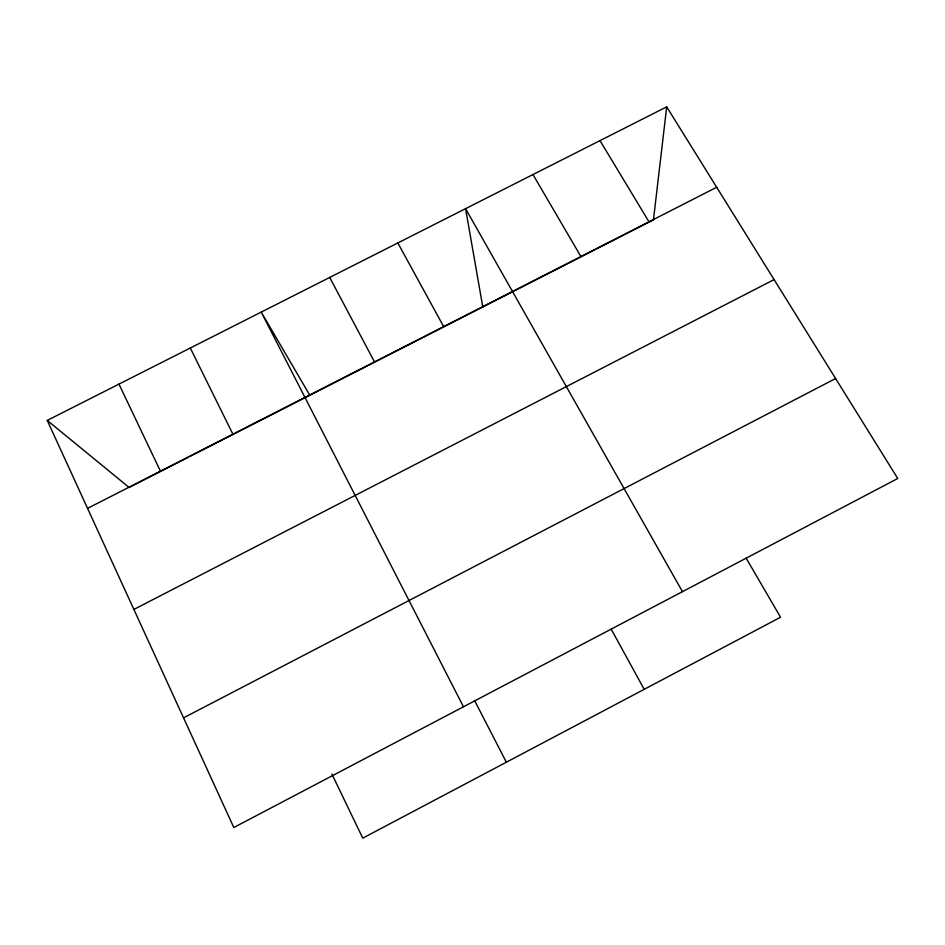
<?xml version="1.0" encoding="UTF-8"?>
<svg xmlns="http://www.w3.org/2000/svg" width="945" height="945" viewBox="0 0 945 945"><rect width="100%" height="100%" fill="white"/><g stroke="black" fill="none" stroke-linecap="round" stroke-linejoin="round"><path stroke-width="1.42" d="M666.697 106.856L897.75 478.489L233.817 827.513L47.25 420.419L666.697 106.856L653.456 219.854L596.815 248.759M183.566 717.846L835.593 378.52M133.871 609.43L774.085 279.59M87.566 508.375L716.688 187.275M188.338 457.25L129.111 487.478L47.25 420.419M189.626 456.6L367.723 365.691M369.034 365.018L595.527 249.421M600.004 140.616L648.991 221.827M532.968 174.553L580.915 256.567M309.806 395.258L261.233 312.098L463.463 706.789M746.077 558.046L780.558 617.239L362.762 838.144L331.931 774.097M682.467 591.664L465.578 208.668L482.789 306.96M611.108 629.004L644.195 689.33M397.821 242.959L443.678 326.616M329.71 277.44L374.503 361.923M474.673 700.717L506.355 762.213M190.299 348.008L232.895 434.204M118.975 384.119L160.437 471.189"/></g></svg>
